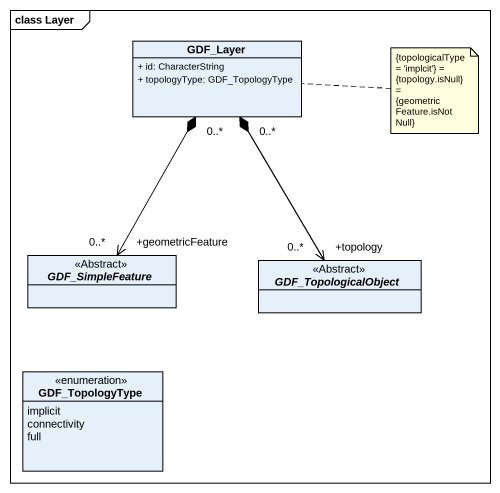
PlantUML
@startuml
mainframe class Layer
hide circle
hide empty members
skinparam classAttributeIconSize 0
class GDF_Layer {
  + id: CharacterString
  + topologyType: GDF_TopologyType
}
abstract class GDF_SimpleFeature <<Abstract>>
abstract class GDF_TopologicalObject <<Abstract>>
enum GDF_TopologyType {
  implicit
  connectivity
  full
}
GDF_Layer "0..*" *--> "+geometricFeature\n0..*" GDF_SimpleFeature
GDF_Layer "0..*" *--> "+topology\n0..*" GDF_TopologicalObject
note right of GDF_Layer : {topologicalType = 'implcit'} = {topology.isNull} = {geometricFeature.isNotNull}
@enduml
